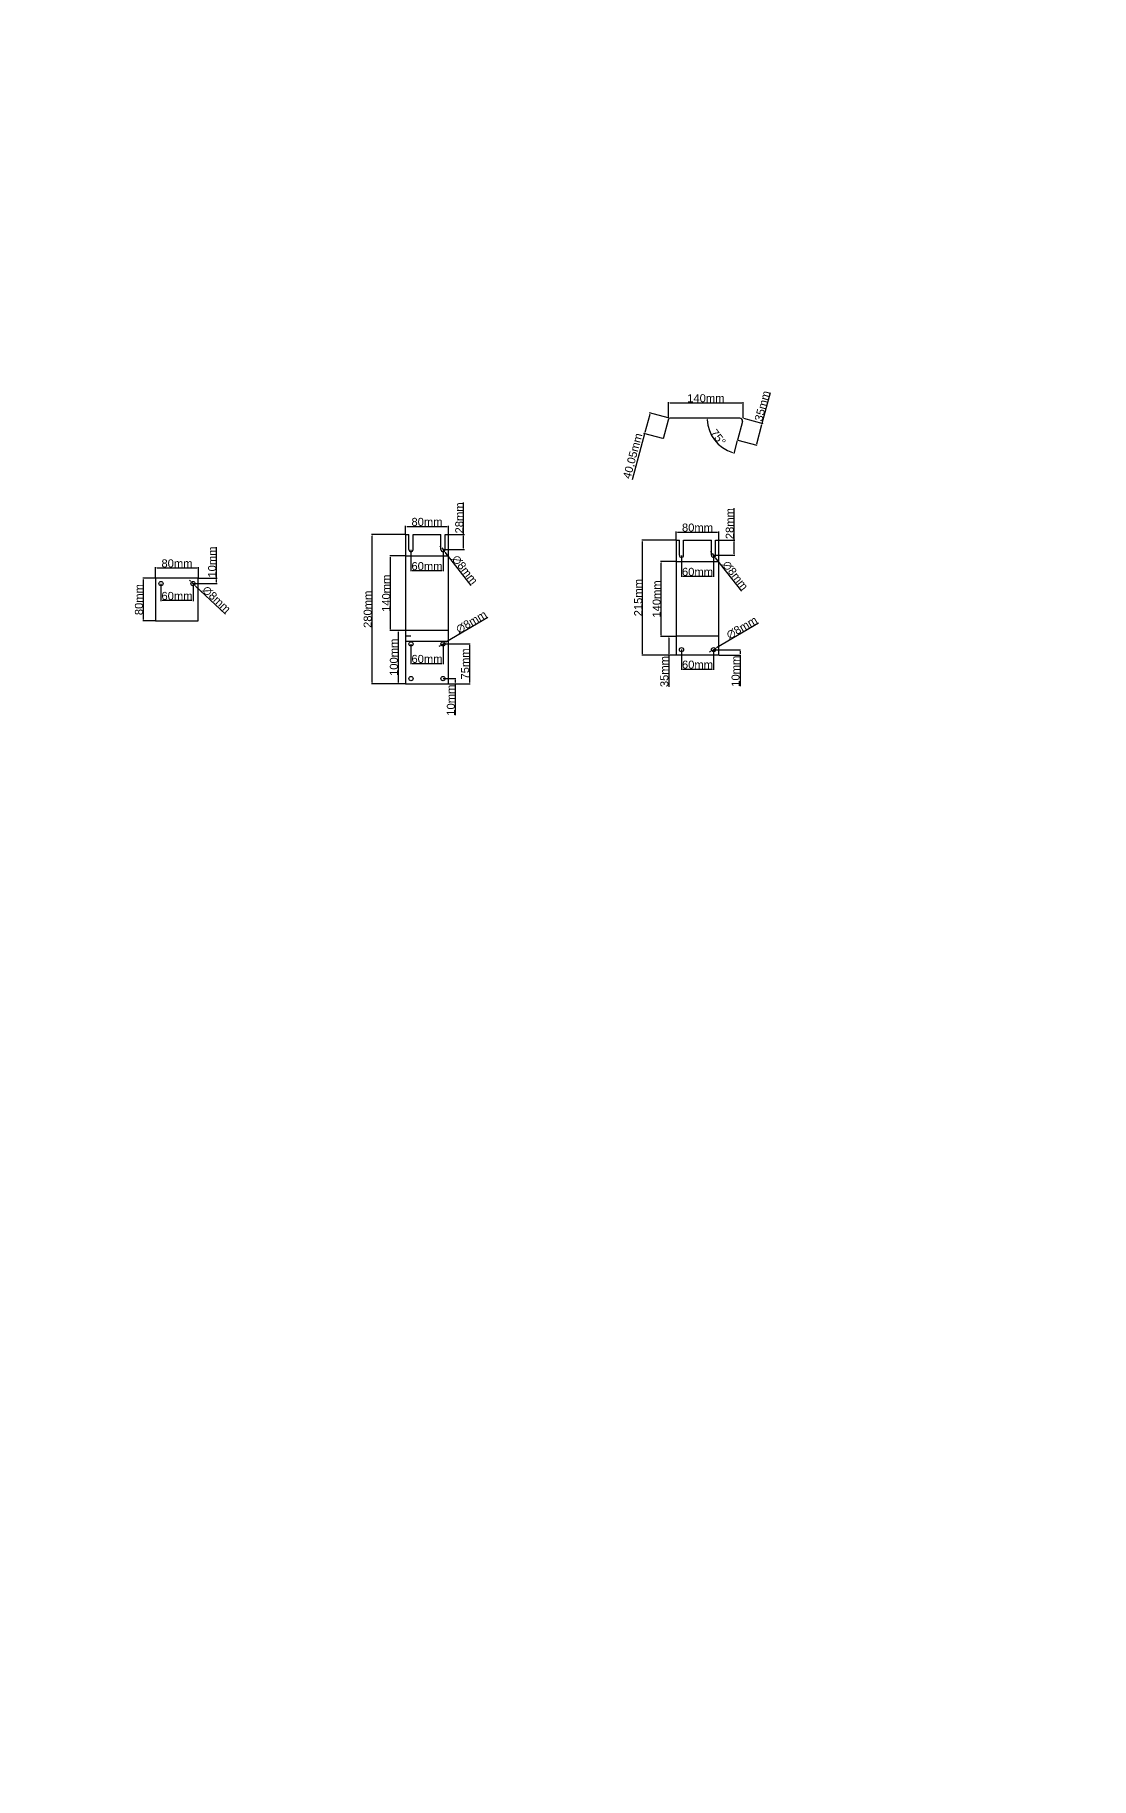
# Model space of a CAD drawing. Header units: centimetres. Extents: x -10816 to 16897, y 31630 to 109107.
# Drawn here: x 7434 to 9413, y 54760 to 58028 of the extents above; entities that cross this region are included whole.
import ezdxf

# ---------------------------------------------------------------- set-up
doc = ezdxf.new("R2010")
doc.units = ezdxf.units.CM
doc.header["$LTSCALE"] = 0.5
doc.styles.get("Standard").update_dxf_attribs({"font": 'arial.ttf'})
doc.dimstyles.new('ISO-25', dxfattribs={"dimtxt": 15, "dimasz": 2.5, "dimexe": 1.25, "dimexo": 0.625, "dimtad": 1, "dimtxsty": 'Standard', "dimcen": 2.5, "dimclrd": 1, "dimclre": 1, "dimadec": 0, "dimazin": 0, "dimtfac": 1, "dimtmove": 0, "dimatfit": 3, "dimfxl": 1, "dimarcsym": 0})

# ---------------------------------------------------------------- blocks, each defined once
blk = doc.blocks.new('*D206')
at = {"color": 1, "lineweight": -2, "transparency": 16777216}
for p, q in [((8621.5, 57310.1), (8621.5, 57339.5)), ((8624, 57338.3), (8759, 57338.3)), ((8761.5, 57310.1), (8761.5, 57339.5))]:
    blk.add_line(p, q, dxfattribs=at)
at = {"color": 1, "transparency": 16777216}
for points in [[(8624, 57338.7), (8624, 57337.9), (8621.5, 57338.3)], [(8759, 57338.7), (8759, 57337.9), (8761.5, 57338.3)]]:
    blk.add_solid(points, dxfattribs=at)
at = {"layer": 'Defpoints', "color": 0, "transparency": 16777216}
for p in [(8761.5, 57338.3), (8621.5, 57309.5), (8761.5, 57309.5)]:
    blk.add_point(p, dxfattribs=at)
at = {"color": 0, "transparency": 16777216, "insert": (8691.5, 57346.6), "char_height": 15, "attachment_point": 5}
blk.add_mtext('140mm', dxfattribs=at)
blk = doc.blocks.new('*D207')
at = {"color": 1, "lineweight": -2, "transparency": 16777216}
for p, q in [((8797.1, 57300), (8812.6, 57357.7)), ((8762.1, 57309.3), (8798.3, 57299.6)), ((8786.7, 57261.2), (8796.5, 57297.6)), ((8751.1, 57268.1), (8787.3, 57258.4))]:
    blk.add_line(p, q, dxfattribs=at)
at = {"color": 1, "transparency": 16777216}
for points in [[(8796.1, 57297.7), (8796.9, 57297.4), (8797.1, 57300)], [(8786.3, 57261.3), (8787.1, 57261.1), (8786.1, 57258.7)]]:
    blk.add_solid(points, dxfattribs=at)
at = {"layer": 'Defpoints', "color": 0, "transparency": 16777216}
for p in [(8761.5, 57309.5), (8797.1, 57300), (8750.5, 57268.3)]:
    blk.add_point(p, dxfattribs=at)
at = {"color": 0, "transparency": 16777216, "insert": (8797.2, 57332.2), "char_height": 15, "attachment_point": 5, "rotation": 75}
blk.add_mtext('35mm', dxfattribs=at)
blk = doc.blocks.new('*D208')
at = {"color": 1, "lineweight": -2, "transparency": 16777216}
for p, q in [((8586.4, 57316.4), (8577.3, 57282.5)), ((8620.9, 57309.7), (8585.9, 57319.1)), ((8576.7, 57280.1), (8553.5, 57193.7)), ((8610.6, 57271), (8575.5, 57280.4))]:
    blk.add_line(p, q, dxfattribs=at)
at = {"color": 1, "transparency": 16777216}
for points in [[(8586, 57316.5), (8586.8, 57316.3), (8587.1, 57318.8)], [(8576.9, 57282.6), (8577.7, 57282.4), (8576.7, 57280.1)]]:
    blk.add_solid(points, dxfattribs=at)
at = {"layer": 'Defpoints', "color": 0, "transparency": 16777216}
for p in [(8621.5, 57309.6), (8576.7, 57280.1), (8611.2, 57270.9)]:
    blk.add_point(p, dxfattribs=at)
at = {"color": 0, "transparency": 16777216, "insert": (8555.5, 57238.2), "char_height": 15, "attachment_point": 5, "rotation": 75}
blk.add_mtext('40,05mm', dxfattribs=at)
blk = doc.blocks.new('*D209')
at = {"color": 1, "lineweight": -2, "transparency": 16777216}
blk.add_line((8750.3, 57267.7), (8743.7, 57243.1), dxfattribs=at)
blk.add_arc((8761.5, 57309.5), 67.5, 182.123, 252.877, dxfattribs=at)
at = {"color": 1, "transparency": 16777216}
for points in [[(8693.7, 57307), (8694.5, 57307), (8694.1, 57309.5)], [(8741.8, 57245.4), (8741.5, 57244.6), (8744.1, 57244.3)]]:
    blk.add_solid(points, dxfattribs=at)
at = {"layer": 'Defpoints', "color": 0, "transparency": 16777216}
for p in [(8625.4, 57309.5), (8755, 57309.5), (8759.8, 57303.2), (8700.4, 57281), (8750.5, 57268.3)]:
    blk.add_point(p, dxfattribs=at)
at = {"color": 0, "transparency": 16777216, "insert": (8714.5, 57273.5), "char_height": 15, "attachment_point": 5, "rotation": 307.5}
blk.add_mtext('75°', dxfattribs=at)
blk = doc.blocks.new('*D210')
at = {"color": 1, "lineweight": -2, "transparency": 16777216}
for p, q in [((8635.2, 57080.3), (8571.7, 57080.3)), ((8573, 56867.8), (8573, 57077.8)), ((8635.2, 56865.3), (8571.7, 56865.3))]:
    blk.add_line(p, q, dxfattribs=at)
at = {"color": 1, "transparency": 16777216}
for points in [[(8572.6, 57077.8), (8573.4, 57077.8), (8573, 57080.3)], [(8572.6, 56867.8), (8573.4, 56867.8), (8573, 56865.3)]]:
    blk.add_solid(points, dxfattribs=at)
at = {"layer": 'Defpoints', "color": 0, "transparency": 16777216}
for p in [(8573, 57080.3), (8635.8, 57080.3), (8635.8, 56865.3)]:
    blk.add_point(p, dxfattribs=at)
at = {"color": 0, "transparency": 16777216, "insert": (8564.7, 56972.8), "char_height": 15, "attachment_point": 5, "rotation": 90}
blk.add_mtext('215mm', dxfattribs=at)
blk = doc.blocks.new('*D211')
at = {"color": 1, "lineweight": -2, "transparency": 16777216}
for p, q in [((8635.8, 57081), (8635.8, 57097)), ((8638.3, 57095.8), (8713.3, 57095.8)), ((8715.8, 57081), (8715.8, 57097))]:
    blk.add_line(p, q, dxfattribs=at)
at = {"color": 1, "transparency": 16777216}
for points in [[(8638.3, 57096.2), (8638.3, 57095.4), (8635.8, 57095.8)], [(8713.3, 57096.2), (8713.3, 57095.4), (8715.8, 57095.8)]]:
    blk.add_solid(points, dxfattribs=at)
at = {"layer": 'Defpoints', "color": 0, "transparency": 16777216}
for p in [(8635.8, 57080.3), (8715.8, 57095.8), (8715.8, 57080.3)]:
    blk.add_point(p, dxfattribs=at)
at = {"color": 0, "transparency": 16777216, "insert": (8675.8, 57104.1), "char_height": 15, "attachment_point": 5}
blk.add_mtext('80mm', dxfattribs=at)
blk = doc.blocks.new('*D212')
at = {"color": 1, "lineweight": -2, "transparency": 16777216}
for p, q in [((8645.8, 57051.7), (8645.8, 57011.7)), ((8705.8, 57051.7), (8705.8, 57011.7)), ((8648.3, 57012.9), (8703.3, 57012.9))]:
    blk.add_line(p, q, dxfattribs=at)
at = {"color": 1, "transparency": 16777216}
for points in [[(8648.3, 57013.4), (8648.3, 57012.5), (8645.8, 57012.9)], [(8703.3, 57013.4), (8703.3, 57012.5), (8705.8, 57012.9)]]:
    blk.add_solid(points, dxfattribs=at)
at = {"layer": 'Defpoints', "color": 0, "transparency": 16777216}
for p in [(8645.8, 57052.3), (8705.8, 57052.3), (8705.8, 57012.9)]:
    blk.add_point(p, dxfattribs=at)
at = {"color": 0, "transparency": 16777216, "insert": (8675.8, 57021.2), "char_height": 15, "attachment_point": 5}
blk.add_mtext('60mm', dxfattribs=at)
blk = doc.blocks.new('*D213')
at = {"color": 1, "lineweight": -2, "transparency": 16777216}
for p, q in [((8744.6, 57080.3), (8744.6, 57140.3)), ((8716.5, 57080.3), (8745.8, 57080.3)), ((8744.6, 57054.8), (8744.6, 57077.8)), ((8706.5, 57052.3), (8745.8, 57052.3))]:
    blk.add_line(p, q, dxfattribs=at)
at = {"color": 1, "transparency": 16777216}
for points in [[(8744.1, 57077.8), (8745, 57077.8), (8744.6, 57080.3)], [(8744.1, 57054.8), (8745, 57054.8), (8744.6, 57052.3)]]:
    blk.add_solid(points, dxfattribs=at)
at = {"layer": 'Defpoints', "color": 0, "transparency": 16777216}
for p in [(8715.8, 57080.3), (8744.6, 57080.3), (8705.8, 57052.3)]:
    blk.add_point(p, dxfattribs=at)
at = {"color": 0, "transparency": 16777216, "insert": (8736.3, 57111.6), "char_height": 15, "attachment_point": 5, "rotation": 90}
blk.add_mtext('28mm', dxfattribs=at)
blk = doc.blocks.new('*D214')
at = {"color": 1, "lineweight": -2, "transparency": 16777216}
for p, q in [((8701.8, 57057.5), (8700.3, 57059.4)), ((8703.4, 57055.5), (8708.3, 57049.2)), ((8758.8, 56984.7), (8709.8, 57047.2))]:
    blk.add_line(p, q, dxfattribs=at)
at = {"color": 1, "transparency": 16777216}
for points in [[(8702.2, 57057.7), (8701.5, 57057.2), (8703.4, 57055.5)], [(8710.2, 57047.5), (8709.5, 57047), (8708.3, 57049.2)]]:
    blk.add_solid(points, dxfattribs=at)
at = {"layer": 'Defpoints', "color": 0, "transparency": 16777216}
for p in [(8703.4, 57055.5), (8708.3, 57049.2)]:
    blk.add_point(p, dxfattribs=at)
at = {"color": 0, "transparency": 16777216, "insert": (8746.6, 57014.4), "char_height": 15, "attachment_point": 5, "rotation": 308.0693}
blk.add_mtext('∅8mm', dxfattribs=at)
blk = doc.blocks.new('*D215')
at = {"color": 1, "lineweight": -2, "transparency": 16777216}
for p, q in [((8635.2, 56900.3), (8620.8, 56900.3)), ((8622, 56897.8), (8622, 56867.8)), ((8635.2, 56865.3), (8620.8, 56865.3)), ((8622, 56865.3), (8622, 56805.6))]:
    blk.add_line(p, q, dxfattribs=at)
at = {"color": 1, "transparency": 16777216}
for points in [[(8621.6, 56897.8), (8622.5, 56897.8), (8622, 56900.3)], [(8621.6, 56867.8), (8622.5, 56867.8), (8622, 56865.3)]]:
    blk.add_solid(points, dxfattribs=at)
at = {"layer": 'Defpoints', "color": 0, "transparency": 16777216}
for p in [(8635.8, 56900.3), (8622, 56865.3), (8635.8, 56865.3)]:
    blk.add_point(p, dxfattribs=at)
at = {"color": 0, "transparency": 16777216, "insert": (8613.7, 56834.2), "char_height": 15, "attachment_point": 5, "rotation": 90}
blk.add_mtext('35mm', dxfattribs=at)
blk = doc.blocks.new('*D216')
at = {"color": 1, "lineweight": -2, "transparency": 16777216}
for p, q in [((8635.2, 57040.3), (8606.4, 57040.3)), ((8607.6, 56902.8), (8607.6, 57037.8)), ((8635.2, 56900.3), (8606.4, 56900.3))]:
    blk.add_line(p, q, dxfattribs=at)
at = {"color": 1, "transparency": 16777216}
for points in [[(8607.2, 57037.8), (8608, 57037.8), (8607.6, 57040.3)], [(8607.2, 56902.8), (8608, 56902.8), (8607.6, 56900.3)]]:
    blk.add_solid(points, dxfattribs=at)
at = {"layer": 'Defpoints', "color": 0, "transparency": 16777216}
for p in [(8607.6, 57040.3), (8635.8, 57040.3), (8635.8, 56900.3)]:
    blk.add_point(p, dxfattribs=at)
at = {"color": 0, "transparency": 16777216, "insert": (8599.3, 56970.3), "char_height": 15, "attachment_point": 5, "rotation": 90}
blk.add_mtext('140mm', dxfattribs=at)
blk = doc.blocks.new('*D217')
at = {"color": 1, "lineweight": -2, "transparency": 16777216}
for p, q in [((8706.5, 56875.3), (8756.7, 56875.3)), ((8755.5, 56872.8), (8755.5, 56867.8)), ((8716.5, 56865.3), (8756.7, 56865.3)), ((8755.5, 56865.3), (8755.5, 56807))]:
    blk.add_line(p, q, dxfattribs=at)
at = {"color": 1, "transparency": 16777216}
for points in [[(8755.1, 56872.8), (8755.9, 56872.8), (8755.5, 56875.3)], [(8755.1, 56867.8), (8755.9, 56867.8), (8755.5, 56865.3)]]:
    blk.add_solid(points, dxfattribs=at)
at = {"layer": 'Defpoints', "color": 0, "transparency": 16777216}
for p in [(8705.8, 56875.3), (8715.8, 56865.3), (8755.5, 56865.3)]:
    blk.add_point(p, dxfattribs=at)
at = {"color": 0, "transparency": 16777216, "insert": (8747.2, 56834.9), "char_height": 15, "attachment_point": 5, "rotation": 90}
blk.add_mtext('10mm', dxfattribs=at)
blk = doc.blocks.new('*D218')
at = {"color": 1, "lineweight": -2, "transparency": 16777216}
for p, q in [((8645.8, 56874.7), (8645.8, 56837.7)), ((8705.8, 56874.7), (8705.8, 56837.7)), ((8648.3, 56838.9), (8703.3, 56838.9))]:
    blk.add_line(p, q, dxfattribs=at)
at = {"color": 1, "transparency": 16777216}
for points in [[(8648.3, 56839.3), (8648.3, 56838.5), (8645.8, 56838.9)], [(8703.3, 56839.3), (8703.3, 56838.5), (8705.8, 56838.9)]]:
    blk.add_solid(points, dxfattribs=at)
at = {"layer": 'Defpoints', "color": 0, "transparency": 16777216}
for p in [(8645.8, 56875.3), (8705.8, 56875.3), (8705.8, 56838.9)]:
    blk.add_point(p, dxfattribs=at)
at = {"color": 0, "transparency": 16777216, "insert": (8675.8, 56847.2), "char_height": 15, "attachment_point": 5}
blk.add_mtext('60mm', dxfattribs=at)
blk = doc.blocks.new('*D219')
at = {"color": 1, "lineweight": -2, "transparency": 16777216}
for p, q in [((8790.1, 56924.8), (8711.4, 56878.6)), ((8700.2, 56872.1), (8698.1, 56870.8)), ((8702.4, 56873.3), (8709.3, 56877.4))]:
    blk.add_line(p, q, dxfattribs=at)
at = {"color": 1, "transparency": 16777216}
for points in [[(8700, 56872.4), (8700.4, 56871.7), (8702.4, 56873.3)], [(8711.2, 56879), (8711.7, 56878.3), (8709.3, 56877.4)]]:
    blk.add_solid(points, dxfattribs=at)
at = {"layer": 'Defpoints', "color": 0, "transparency": 16777216}
for p in [(8702.4, 56873.3), (8709.3, 56877.4)]:
    blk.add_point(p, dxfattribs=at)
at = {"color": 0, "transparency": 16777216, "insert": (8759, 56916.6), "char_height": 15, "attachment_point": 5, "rotation": 30.3792}
blk.add_mtext('∅8mm', dxfattribs=at)
blk = doc.blocks.new('*D220')
at = {"color": 1, "lineweight": -2, "transparency": 16777216}
for p, q in [((7659.8, 57009.1), (7636.1, 57009.1)), ((7637.4, 56931.6), (7637.4, 57006.6)), ((7659.8, 56929.1), (7636.1, 56929.1))]:
    blk.add_line(p, q, dxfattribs=at)
at = {"color": 1, "transparency": 16777216}
for points in [[(7637, 57006.6), (7637.8, 57006.6), (7637.4, 57009.1)], [(7637, 56931.6), (7637.8, 56931.6), (7637.4, 56929.1)]]:
    blk.add_solid(points, dxfattribs=at)
at = {"layer": 'Defpoints', "color": 0, "transparency": 16777216}
for p in [(7637.4, 57009.1), (7660.4, 57009.1), (7660.4, 56929.1)]:
    blk.add_point(p, dxfattribs=at)
at = {"color": 0, "transparency": 16777216, "insert": (7629.1, 56969.1), "char_height": 15, "attachment_point": 5, "rotation": 90}
blk.add_mtext('80mm', dxfattribs=at)
blk = doc.blocks.new('*D221')
at = {"color": 1, "lineweight": -2, "transparency": 16777216}
for p, q in [((7660.4, 57009.7), (7660.4, 57030)), ((7662.9, 57028.7), (7737.9, 57028.7)), ((7740.4, 57009.7), (7740.4, 57030))]:
    blk.add_line(p, q, dxfattribs=at)
at = {"color": 1, "transparency": 16777216}
for points in [[(7662.9, 57029.1), (7662.9, 57028.3), (7660.4, 57028.7)], [(7737.9, 57029.1), (7737.9, 57028.3), (7740.4, 57028.7)]]:
    blk.add_solid(points, dxfattribs=at)
at = {"layer": 'Defpoints', "color": 0, "transparency": 16777216}
for p in [(7660.4, 57009.1), (7740.4, 57028.7), (7740.4, 57009.1)]:
    blk.add_point(p, dxfattribs=at)
at = {"color": 0, "transparency": 16777216, "insert": (7700.4, 57037), "char_height": 15, "attachment_point": 5}
blk.add_mtext('80mm', dxfattribs=at)
blk = doc.blocks.new('*D222')
at = {"color": 1, "lineweight": -2, "transparency": 16777216}
for p, q in [((7670.4, 56998.5), (7670.4, 56966.5)), ((7672.9, 56967.8), (7727.9, 56967.8)), ((7730.4, 56998.5), (7730.4, 56966.5))]:
    blk.add_line(p, q, dxfattribs=at)
at = {"color": 1, "transparency": 16777216}
for points in [[(7672.9, 56968.2), (7672.9, 56967.3), (7670.4, 56967.8)], [(7727.9, 56968.2), (7727.9, 56967.3), (7730.4, 56967.8)]]:
    blk.add_solid(points, dxfattribs=at)
at = {"layer": 'Defpoints', "color": 0, "transparency": 16777216}
for p in [(7670.4, 56999.1), (7730.4, 56999.1), (7730.4, 56967.8)]:
    blk.add_point(p, dxfattribs=at)
at = {"color": 0, "transparency": 16777216, "insert": (7700.4, 56976), "char_height": 15, "attachment_point": 5}
blk.add_mtext('60mm', dxfattribs=at)
blk = doc.blocks.new('*D223')
at = {"color": 1, "lineweight": -2, "transparency": 16777216}
for p, q in [((7774.6, 57009.1), (7774.6, 57067.4)), ((7741, 57009.1), (7775.8, 57009.1)), ((7774.6, 57001.6), (7774.6, 57006.6)), ((7731, 56999.1), (7775.8, 56999.1))]:
    blk.add_line(p, q, dxfattribs=at)
at = {"color": 1, "transparency": 16777216}
for points in [[(7774.1, 57006.6), (7775, 57006.6), (7774.6, 57009.1)], [(7774.1, 57001.6), (7775, 57001.6), (7774.6, 56999.1)]]:
    blk.add_solid(points, dxfattribs=at)
at = {"layer": 'Defpoints', "color": 0, "transparency": 16777216}
for p in [(7740.4, 57009.1), (7774.6, 57009.1), (7730.4, 56999.1)]:
    blk.add_point(p, dxfattribs=at)
at = {"color": 0, "transparency": 16777216, "insert": (7766.3, 57039.5), "char_height": 15, "attachment_point": 5, "rotation": 90}
blk.add_mtext('10mm', dxfattribs=at)
blk = doc.blocks.new('*D224')
at = {"color": 1, "lineweight": -2, "transparency": 16777216}
for p, q in [((7725.6, 57003.6), (7723.8, 57005.3)), ((7727.5, 57001.8), (7733.3, 56996.4)), ((7791, 56942), (7735.1, 56994.6))]:
    blk.add_line(p, q, dxfattribs=at)
at = {"color": 1, "transparency": 16777216}
for points in [[(7725.9, 57003.9), (7725.4, 57003.3), (7727.5, 57001.8)], [(7735.4, 56995), (7734.8, 56994.3), (7733.3, 56996.4)]]:
    blk.add_solid(points, dxfattribs=at)
at = {"layer": 'Defpoints', "color": 0, "transparency": 16777216}
for p in [(7727.5, 57001.8), (7733.3, 56996.4)]:
    blk.add_point(p, dxfattribs=at)
at = {"color": 0, "transparency": 16777216, "insert": (7774.4, 56969.5), "char_height": 15, "attachment_point": 5, "rotation": 316.6964}
blk.add_mtext('∅8mm', dxfattribs=at)
blk = doc.blocks.new('*D374')
at = {"color": 1, "lineweight": -2, "transparency": 16777216}
for p, q in [((8128.3, 57091), (8064.8, 57091)), ((8066.1, 56813.5), (8066.1, 57088.5)), ((8128.3, 56811), (8064.8, 56811))]:
    blk.add_line(p, q, dxfattribs=at)
at = {"color": 1, "transparency": 16777216}
for points in [[(8065.6, 57088.5), (8066.5, 57088.5), (8066.1, 57091)], [(8065.6, 56813.5), (8066.5, 56813.5), (8066.1, 56811)]]:
    blk.add_solid(points, dxfattribs=at)
at = {"layer": 'Defpoints', "color": 0, "transparency": 16777216}
for p in [(8066.1, 57091), (8128.9, 57091), (8128.9, 56811)]:
    blk.add_point(p, dxfattribs=at)
at = {"color": 0, "transparency": 16777216, "insert": (8057.8, 56951), "char_height": 15, "attachment_point": 5, "rotation": 90}
blk.add_mtext('280mm', dxfattribs=at)
blk = doc.blocks.new('*D375')
at = {"color": 1, "lineweight": -2, "transparency": 16777216}
for p, q in [((8128.9, 57091.7), (8128.9, 57107.7)), ((8131.4, 57106.5), (8206.4, 57106.5)), ((8208.9, 57091.7), (8208.9, 57107.7))]:
    blk.add_line(p, q, dxfattribs=at)
at = {"color": 1, "transparency": 16777216}
for points in [[(8131.4, 57106.9), (8131.4, 57106.1), (8128.9, 57106.5)], [(8206.4, 57106.9), (8206.4, 57106.1), (8208.9, 57106.5)]]:
    blk.add_solid(points, dxfattribs=at)
at = {"layer": 'Defpoints', "color": 0, "transparency": 16777216}
for p in [(8208.9, 57106.5), (8128.9, 57091), (8208.9, 57091)]:
    blk.add_point(p, dxfattribs=at)
at = {"color": 0, "transparency": 16777216, "insert": (8168.9, 57114.8), "char_height": 15, "attachment_point": 5}
blk.add_mtext('80mm', dxfattribs=at)
blk = doc.blocks.new('*D376')
at = {"color": 1, "lineweight": -2, "transparency": 16777216}
for p, q in [((8138.9, 57062.4), (8138.9, 57022.4)), ((8198.9, 57062.4), (8198.9, 57022.4)), ((8141.4, 57023.6), (8196.4, 57023.6))]:
    blk.add_line(p, q, dxfattribs=at)
at = {"color": 1, "transparency": 16777216}
for points in [[(8141.4, 57024.1), (8141.4, 57023.2), (8138.9, 57023.6)], [(8196.4, 57024.1), (8196.4, 57023.2), (8198.9, 57023.6)]]:
    blk.add_solid(points, dxfattribs=at)
at = {"layer": 'Defpoints', "color": 0, "transparency": 16777216}
for p in [(8138.9, 57063), (8198.9, 57063), (8198.9, 57023.6)]:
    blk.add_point(p, dxfattribs=at)
at = {"color": 0, "transparency": 16777216, "insert": (8168.9, 57031.9), "char_height": 15, "attachment_point": 5}
blk.add_mtext('60mm', dxfattribs=at)
blk = doc.blocks.new('*D377')
at = {"color": 1, "lineweight": -2, "transparency": 16777216}
for p, q in [((8237.6, 57091), (8237.6, 57151)), ((8209.5, 57091), (8238.9, 57091)), ((8237.6, 57065.5), (8237.6, 57088.5)), ((8199.5, 57063), (8238.9, 57063))]:
    blk.add_line(p, q, dxfattribs=at)
at = {"color": 1, "transparency": 16777216}
for points in [[(8237.2, 57088.5), (8238.1, 57088.5), (8237.6, 57091)], [(8237.2, 57065.5), (8238.1, 57065.5), (8237.6, 57063)]]:
    blk.add_solid(points, dxfattribs=at)
at = {"layer": 'Defpoints', "color": 0, "transparency": 16777216}
for p in [(8208.9, 57091), (8237.6, 57091), (8198.9, 57063)]:
    blk.add_point(p, dxfattribs=at)
at = {"color": 0, "transparency": 16777216, "insert": (8229.4, 57122.3), "char_height": 15, "attachment_point": 5, "rotation": 90}
blk.add_mtext('28mm', dxfattribs=at)
blk = doc.blocks.new('*D378')
at = {"color": 1, "lineweight": -2, "transparency": 16777216}
for p, q in [((8194.9, 57068.2), (8193.4, 57070.1)), ((8196.4, 57066.2), (8201.4, 57059.9)), ((8251.9, 56995.4), (8202.9, 57057.9))]:
    blk.add_line(p, q, dxfattribs=at)
at = {"color": 1, "transparency": 16777216}
for points in [[(8195.2, 57068.4), (8194.6, 57067.9), (8196.4, 57066.2)], [(8203.3, 57058.2), (8202.6, 57057.7), (8201.4, 57059.9)]]:
    blk.add_solid(points, dxfattribs=at)
at = {"layer": 'Defpoints', "color": 0, "transparency": 16777216}
for p in [(8196.4, 57066.2), (8201.4, 57059.9)]:
    blk.add_point(p, dxfattribs=at)
at = {"color": 0, "transparency": 16777216, "insert": (8239.7, 57025.1), "char_height": 15, "attachment_point": 5, "rotation": 308.0693}
blk.add_mtext('∅8mm', dxfattribs=at)
blk = doc.blocks.new('*D379')
at = {"color": 1, "lineweight": -2, "transparency": 16777216}
for p, q in [((8128.3, 56911), (8113.9, 56911)), ((8115.1, 56908.5), (8115.1, 56813.5)), ((8128.3, 56811), (8113.9, 56811))]:
    blk.add_line(p, q, dxfattribs=at)
at = {"color": 1, "transparency": 16777216}
for points in [[(8114.7, 56908.5), (8115.5, 56908.5), (8115.1, 56911)], [(8114.7, 56813.5), (8115.5, 56813.5), (8115.1, 56811)]]:
    blk.add_solid(points, dxfattribs=at)
at = {"layer": 'Defpoints', "color": 0, "transparency": 16777216}
for p in [(8128.9, 56911), (8115.1, 56811), (8128.9, 56811)]:
    blk.add_point(p, dxfattribs=at)
at = {"color": 0, "transparency": 16777216, "insert": (8106.8, 56861), "char_height": 15, "attachment_point": 5, "rotation": 90}
blk.add_mtext('100mm', dxfattribs=at)
blk = doc.blocks.new('*D380')
at = {"color": 1, "lineweight": -2, "transparency": 16777216}
for p, q in [((8128.3, 57051), (8099.4, 57051)), ((8100.7, 56913.5), (8100.7, 57048.5)), ((8128.3, 56911), (8099.4, 56911))]:
    blk.add_line(p, q, dxfattribs=at)
at = {"color": 1, "transparency": 16777216}
for points in [[(8100.3, 57048.5), (8101.1, 57048.5), (8100.7, 57051)], [(8100.3, 56913.5), (8101.1, 56913.5), (8100.7, 56911)]]:
    blk.add_solid(points, dxfattribs=at)
at = {"layer": 'Defpoints', "color": 0, "transparency": 16777216}
for p in [(8100.7, 57051), (8128.9, 57051), (8128.9, 56911)]:
    blk.add_point(p, dxfattribs=at)
at = {"color": 0, "transparency": 16777216, "insert": (8092.4, 56981), "char_height": 15, "attachment_point": 5, "rotation": 90}
blk.add_mtext('140mm', dxfattribs=at)
blk = doc.blocks.new('*D381')
at = {"color": 1, "lineweight": -2, "transparency": 16777216}
for p, q in [((8199.5, 56886), (8249.8, 56886)), ((8248.6, 56883.5), (8248.6, 56813.5)), ((8209.5, 56811), (8249.8, 56811))]:
    blk.add_line(p, q, dxfattribs=at)
at = {"color": 1, "transparency": 16777216}
for points in [[(8248.1, 56883.5), (8249, 56883.5), (8248.6, 56886)], [(8248.1, 56813.5), (8249, 56813.5), (8248.6, 56811)]]:
    blk.add_solid(points, dxfattribs=at)
at = {"layer": 'Defpoints', "color": 0, "transparency": 16777216}
for p in [(8198.9, 56886), (8208.9, 56811), (8248.6, 56811)]:
    blk.add_point(p, dxfattribs=at)
at = {"color": 0, "transparency": 16777216, "insert": (8240.3, 56848.5), "char_height": 15, "attachment_point": 5, "rotation": 90}
blk.add_mtext('75mm', dxfattribs=at)
blk = doc.blocks.new('*D382')
at = {"color": 1, "lineweight": -2, "transparency": 16777216}
for p, q in [((8138.9, 56885.4), (8138.9, 56848.4)), ((8198.9, 56885.4), (8198.9, 56848.4)), ((8141.4, 56849.6), (8196.4, 56849.6))]:
    blk.add_line(p, q, dxfattribs=at)
at = {"color": 1, "transparency": 16777216}
for points in [[(8141.4, 56850), (8141.4, 56849.2), (8138.9, 56849.6)], [(8196.4, 56850), (8196.4, 56849.2), (8198.9, 56849.6)]]:
    blk.add_solid(points, dxfattribs=at)
at = {"layer": 'Defpoints', "color": 0, "transparency": 16777216}
for p in [(8138.9, 56886), (8198.9, 56886), (8198.9, 56849.6)]:
    blk.add_point(p, dxfattribs=at)
at = {"color": 0, "transparency": 16777216, "insert": (8168.9, 56857.9), "char_height": 15, "attachment_point": 5}
blk.add_mtext('60mm', dxfattribs=at)
blk = doc.blocks.new('*D383')
at = {"color": 1, "lineweight": -2, "transparency": 16777216}
for p, q in [((8283.2, 56935.5), (8204.5, 56889.3)), ((8193.3, 56882.8), (8191.2, 56881.5)), ((8195.5, 56884), (8202.4, 56888.1))]:
    blk.add_line(p, q, dxfattribs=at)
at = {"color": 1, "transparency": 16777216}
for points in [[(8193.1, 56883.1), (8193.5, 56882.4), (8195.5, 56884)], [(8204.3, 56889.7), (8204.7, 56889), (8202.4, 56888.1)]]:
    blk.add_solid(points, dxfattribs=at)
at = {"layer": 'Defpoints', "color": 0, "transparency": 16777216}
for p in [(8195.5, 56884), (8202.4, 56888.1)]:
    blk.add_point(p, dxfattribs=at)
at = {"color": 0, "transparency": 16777216, "insert": (8252.1, 56927.3), "char_height": 15, "attachment_point": 5, "rotation": 30.3792}
blk.add_mtext('∅8mm', dxfattribs=at)
blk = doc.blocks.new('*D384')
at = {"color": 1, "lineweight": -2, "transparency": 16777216}
for p, q in [((8199.5, 56821), (8223.2, 56821)), ((8209.5, 56811), (8223.2, 56811)), ((8221.9, 56818.5), (8221.9, 56813.5)), ((8221.9, 56811), (8221.9, 56752.7))]:
    blk.add_line(p, q, dxfattribs=at)
at = {"color": 1, "transparency": 16777216}
for points in [[(8221.5, 56818.5), (8222.3, 56818.5), (8221.9, 56821)], [(8221.5, 56813.5), (8222.3, 56813.5), (8221.9, 56811)]]:
    blk.add_solid(points, dxfattribs=at)
at = {"layer": 'Defpoints', "color": 0, "transparency": 16777216}
for p in [(8198.9, 56821), (8208.9, 56811), (8221.9, 56811)]:
    blk.add_point(p, dxfattribs=at)
at = {"color": 0, "transparency": 16777216, "insert": (8213.6, 56780.6), "char_height": 15, "attachment_point": 5, "rotation": 90}
blk.add_mtext('10mm', dxfattribs=at)
blk = doc.blocks.new('*D423')
at = {"color": 1, "lineweight": -2, "transparency": 16777216}
for p, q in [((576.8, 61225.5), (574.3, 61225.5)), ((579.3, 61218.5), (579.3, 61226.8)), ((579.3, 61225.5), (584, 61225.5)), ((584, 61218.5), (584, 61226.8)), ((586.5, 61225.5), (664.4, 61225.5)), ((16014, 54809.9), (16164.7, 54960.6)), ((16184.8, 54944.1), (16165.6, 54963.3)), ((16030.5, 54789.8), (16011.3, 54809))]:
    blk.add_line(p, q, dxfattribs=at)
at = {"color": 1, "transparency": 16777216}
for points in [[(576.8, 61225.9), (576.8, 61225.1), (579.3, 61225.5)], [(586.5, 61225.9), (586.5, 61225.1), (584, 61225.5)], [(16164.4, 54960.9), (16165, 54960.4), (16166.5, 54962.4)], [(16013.7, 54810.2), (16014.3, 54809.6), (16012.2, 54808.1)]]:
    blk.add_solid(points, dxfattribs=at)
at = {"layer": 'Defpoints', "color": 0, "transparency": 16777216}
for p in [(579.3, 61217.9), (584, 61225.5), (584, 61217.9), (16166.5, 54962.4), (16185.2, 54943.7), (16030.9, 54789.4)]:
    blk.add_point(p, dxfattribs=at)
at = {"color": 0, "transparency": 16777216, "insert": (626.7, 61235.2), "char_height": 15, "attachment_point": 5}
blk.add_mtext('4,76mm', dxfattribs=at)
at = {"color": 0, "transparency": 16777216, "insert": (16083.5, 54891.1), "char_height": 15, "attachment_point": 5, "rotation": 45}
blk.add_mtext('250mm', dxfattribs=at)
blk = doc.blocks.new('*D426')
at = {"color": 1, "lineweight": -2, "transparency": 16777216}
for p, q in [((378.3, 61185.1), (379.5, 61187.3)), ((342, 61116.3), (374.6, 61178)), ((377.2, 61182.9), (375.7, 61180.2)), ((9186.2, 50382.9), (9186.2, 50435.5)), ((9188.7, 50434.2), (9281.7, 50434.2)), ((9284.2, 50382.9), (9284.2, 50435.5))]:
    blk.add_line(p, q, dxfattribs=at)
at = {"color": 1, "transparency": 16777216}
for points in [[(378, 61185.3), (378.7, 61184.9), (377.2, 61182.9)], [(374.2, 61178.2), (374.9, 61177.8), (375.7, 61180.2)], [(9188.7, 50434.7), (9188.7, 50433.8), (9186.2, 50434.2)], [(9281.7, 50434.7), (9281.7, 50433.8), (9284.2, 50434.2)]]:
    blk.add_solid(points, dxfattribs=at)
at = {"layer": 'Defpoints', "color": 0, "transparency": 16777216}
for p in [(375.7, 61180.2), (377.2, 61182.9), (9284.2, 50434.2), (9186.2, 50382.3), (9284.2, 50382.3)]:
    blk.add_point(p, dxfattribs=at)
at = {"color": 0, "transparency": 16777216, "insert": (348.7, 61147.8), "char_height": 15, "attachment_point": 5, "rotation": 62.1415}
blk.add_mtext('∅3mm', dxfattribs=at)
at = {"color": 0, "transparency": 16777216, "insert": (9235.2, 50442.5), "char_height": 15, "attachment_point": 5}
blk.add_mtext('98mm', dxfattribs=at)
blk = doc.blocks.new('*D427')
at = {"color": 1, "lineweight": -2, "transparency": 16777216}
for p, q in [((370.1, 61197.7), (370.1, 61251.9)), ((372.6, 61250.7), (417.1, 61250.7)), ((419.6, 61216.2), (419.6, 61251.9)), ((419.6, 61250.7), (497.4, 61250.7)), ((9188.7, 50390.9), (9188.7, 50416.1)), ((9191.2, 50414.9), (9279.2, 50414.9)), ((9281.7, 50390.9), (9281.7, 50416.1))]:
    blk.add_line(p, q, dxfattribs=at)
at = {"color": 1, "transparency": 16777216}
for points in [[(372.6, 61251.1), (372.6, 61250.3), (370.1, 61250.7)], [(417.1, 61251.1), (417.1, 61250.3), (419.6, 61250.7)], [(9191.2, 50415.3), (9191.2, 50414.5), (9188.7, 50414.9)], [(9279.2, 50415.3), (9279.2, 50414.5), (9281.7, 50414.9)]]:
    blk.add_solid(points, dxfattribs=at)
at = {"layer": 'Defpoints', "color": 0, "transparency": 16777216}
for p in [(419.6, 61250.7), (370.1, 61197.1), (419.6, 61215.6), (9281.7, 50414.9), (9188.7, 50390.3), (9281.7, 50390.3)]:
    blk.add_point(p, dxfattribs=at)
at = {"color": 0, "transparency": 16777216, "char_height": 15, "attachment_point": 5}
for s, insert in [('49,5mm', (459.8, 61260.3)), ('93mm', (9235.2, 50423.2))]:
    blk.add_mtext(s, dxfattribs=dict(at, insert=insert))
blk = doc.blocks.new('*D428')
at = {"color": 1, "lineweight": -2, "transparency": 16777216}
for p, q in [((357.6, 61197.7), (357.6, 61279.4)), ((360.1, 61278.1), (417.1, 61278.1)), ((419.6, 61216.2), (419.6, 61279.4)), ((9185.5, 50382.3), (9154.1, 50382.3)), ((9155.3, 50379.8), (9155.3, 50344.8)), ((9185.5, 50342.3), (9154.1, 50342.3)), ((9155.3, 50342.3), (9155.3, 50282))]:
    blk.add_line(p, q, dxfattribs=at)
at = {"color": 1, "transparency": 16777216}
for points in [[(360.1, 61278.6), (360.1, 61277.7), (357.6, 61278.1)], [(417.1, 61278.6), (417.1, 61277.7), (419.6, 61278.1)], [(9154.9, 50379.8), (9155.8, 50379.8), (9155.3, 50382.3)], [(9154.9, 50344.8), (9155.8, 50344.8), (9155.3, 50342.3)]]:
    blk.add_solid(points, dxfattribs=at)
at = {"layer": 'Defpoints', "color": 0, "transparency": 16777216}
for p in [(419.6, 61278.1), (357.6, 61197.1), (419.6, 61215.6), (9186.2, 50382.3), (9155.3, 50342.3), (9186.2, 50342.3)]:
    blk.add_point(p, dxfattribs=at)
at = {"color": 0, "transparency": 16777216, "insert": (388.6, 61286.4), "char_height": 15, "attachment_point": 5}
blk.add_mtext('62mm', dxfattribs=at)
at = {"color": 0, "transparency": 16777216, "insert": (9147.1, 50310.9), "char_height": 15, "attachment_point": 5, "rotation": 90}
blk.add_mtext('40mm', dxfattribs=at)
blk = doc.blocks.new('*D429')
at = {"color": 1, "lineweight": -2, "transparency": 16777216}
for p, q in [((385.1, 61197.7), (385.1, 61229.5)), ((387.6, 61228.2), (417.1, 61228.2)), ((419.6, 61216.2), (419.6, 61229.5)), ((419.6, 61228.2), (496.8, 61228.2)), ((9188, 50334.3), (9175.1, 50334.3)), ((9176.4, 50331.8), (9176.4, 50265.8)), ((9219.5, 50263.3), (9175.1, 50263.3))]:
    blk.add_line(p, q, dxfattribs=at)
at = {"color": 1, "transparency": 16777216}
for points in [[(387.6, 61228.6), (387.6, 61227.8), (385.1, 61228.2)], [(417.1, 61228.6), (417.1, 61227.8), (419.6, 61228.2)], [(9175.9, 50331.8), (9176.8, 50331.8), (9176.4, 50334.3)], [(9175.9, 50265.8), (9176.8, 50265.8), (9176.4, 50263.3)]]:
    blk.add_solid(points, dxfattribs=at)
at = {"layer": 'Defpoints', "color": 0, "transparency": 16777216}
for p in [(419.6, 61228.2), (385.1, 61197.1), (419.6, 61215.6), (9188.7, 50334.3), (9176.4, 50263.3), (9220.2, 50263.3)]:
    blk.add_point(p, dxfattribs=at)
at = {"color": 0, "transparency": 16777216, "insert": (459.5, 61237.9), "char_height": 15, "attachment_point": 5}
blk.add_mtext('34,5mm', dxfattribs=at)
at = {"color": 0, "transparency": 16777216, "insert": (9168.2, 50298.8), "char_height": 15, "attachment_point": 5, "rotation": 90}
blk.add_mtext('71mm', dxfattribs=at)
blk = doc.blocks.new('*D430')
at = {"color": 1, "lineweight": -2, "transparency": 16777216}
for p, q in [((376.6, 61085.4), (376.6, 61131.1)), ((379.1, 61129.8), (417.1, 61129.8)), ((419.6, 61088.4), (419.6, 61131.1)), ((419.6, 61129.8), (479.9, 61129.8)), ((9220.2, 50262.7), (9220.2, 50222.1)), ((9250.2, 50262.7), (9250.2, 50222.1)), ((9222.7, 50223.3), (9247.7, 50223.3)), ((9250.2, 50223.3), (9309.9, 50223.3))]:
    blk.add_line(p, q, dxfattribs=at)
at = {"color": 1, "transparency": 16777216}
for points in [[(379.1, 61130.2), (379.1, 61129.4), (376.6, 61129.8)], [(417.1, 61130.2), (417.1, 61129.4), (419.6, 61129.8)], [(9222.7, 50223.7), (9222.7, 50222.9), (9220.2, 50223.3)], [(9247.7, 50223.7), (9247.7, 50222.9), (9250.2, 50223.3)]]:
    blk.add_solid(points, dxfattribs=at)
at = {"layer": 'Defpoints', "color": 0, "transparency": 16777216}
for p in [(419.6, 61129.8), (419.6, 61087.8), (376.6, 61084.8), (9220.2, 50263.3), (9250.2, 50263.3), (9250.2, 50223.3)]:
    blk.add_point(p, dxfattribs=at)
at = {"color": 0, "transparency": 16777216, "char_height": 15, "attachment_point": 5}
for s, insert in [('43mm', (451, 61138.1)), ('30mm', (9281.3, 50231.6))]:
    blk.add_mtext(s, dxfattribs=dict(at, insert=insert))
blk = doc.blocks.new('*D431')
at = {"color": 1, "lineweight": -2, "transparency": 16777216}
for p, q in [((391.6, 61085.4), (391.6, 61109.4)), ((394.1, 61108.1), (417.1, 61108.1)), ((419.6, 61088.4), (419.6, 61109.4)), ((419.6, 61108.1), (479.6, 61108.1)), ((9188, 50390.3), (9136.1, 50390.3)), ((9137.4, 50387.8), (9137.4, 50336.8)), ((9188, 50334.3), (9136.1, 50334.3)), ((9137.4, 50334.3), (9137.4, 50274.6))]:
    blk.add_line(p, q, dxfattribs=at)
at = {"color": 1, "transparency": 16777216}
for points in [[(394.1, 61108.5), (394.1, 61107.7), (391.6, 61108.1)], [(417.1, 61108.5), (417.1, 61107.7), (419.6, 61108.1)], [(9137, 50387.8), (9137.8, 50387.8), (9137.4, 50390.3)], [(9137, 50336.8), (9137.8, 50336.8), (9137.4, 50334.3)]]:
    blk.add_solid(points, dxfattribs=at)
at = {"layer": 'Defpoints', "color": 0, "transparency": 16777216}
for p in [(419.6, 61108.1), (419.6, 61087.8), (391.6, 61084.8), (9188.7, 50390.3), (9137.4, 50334.3), (9188.7, 50334.3)]:
    blk.add_point(p, dxfattribs=at)
at = {"color": 0, "transparency": 16777216, "insert": (450.8, 61116.4), "char_height": 15, "attachment_point": 5}
blk.add_mtext('28mm', dxfattribs=at)
at = {"color": 0, "transparency": 16777216, "insert": (9129.1, 50303.2), "char_height": 15, "attachment_point": 5, "rotation": 90}
blk.add_mtext('56mm', dxfattribs=at)
blk = doc.blocks.new('*D432')
at = {"color": 1, "lineweight": -2, "transparency": 16777216}
for p, q in [((392.2, 61084.8), (434.2, 61084.8)), ((392.2, 61053.8), (434.2, 61053.8)), ((433, 61082.3), (433, 61056.3)), ((433, 61053.8), (433, 60994)), ((9278.6, 50336.9), (9276.8, 50338.6)), ((9280.5, 50335.3), (9282.8, 50333.3)), ((9333.3, 50289.5), (9284.7, 50331.7))]:
    blk.add_line(p, q, dxfattribs=at)
at = {"color": 1, "transparency": 16777216}
for points in [[(432.6, 61082.3), (433.4, 61082.3), (433, 61084.8)], [(432.6, 61056.3), (433.4, 61056.3), (433, 61053.8)], [(9278.9, 50337.3), (9278.4, 50336.6), (9280.5, 50335.3)], [(9285, 50332), (9284.4, 50331.4), (9282.8, 50333.3)]]:
    blk.add_solid(points, dxfattribs=at)
at = {"layer": 'Defpoints', "color": 0, "transparency": 16777216}
for p in [(391.6, 61084.8), (391.6, 61053.8), (433, 61053.8), (9280.5, 50335.3), (9282.8, 50333.3)]:
    blk.add_point(p, dxfattribs=at)
at = {"color": 0, "transparency": 16777216, "char_height": 15, "attachment_point": 5}
for s, insert, rotation in [('31mm', (424.7, 61022.7), 90), ('∅3mm', (9315.7, 50316.3), 319.0473)]:
    blk.add_mtext(s, dxfattribs=dict(at, insert=insert, rotation=rotation))
blk = doc.blocks.new('*D433')
at = {"color": 1, "lineweight": -2, "transparency": 16777216}
for p, q in [((420.2, 61087.8), (458.7, 61087.8)), ((457.4, 61085.3), (457.4, 61053.3)), ((420.2, 61050.8), (458.7, 61050.8)), ((457.4, 61050.8), (457.4, 60991)), ((9244.8, 50264.3), (9242.3, 50264.8)), ((9247.2, 50263.9), (9253.1, 50262.8)), ((9340.1, 50246.5), (9255.6, 50262.3))]:
    blk.add_line(p, q, dxfattribs=at)
at = {"color": 1, "transparency": 16777216}
for points in [[(457, 61085.3), (457.9, 61085.3), (457.4, 61087.8)], [(457, 61053.3), (457.9, 61053.3), (457.4, 61050.8)], [(9244.8, 50264.7), (9244.7, 50263.9), (9247.2, 50263.9)], [(9255.6, 50262.7), (9255.5, 50261.9), (9253.1, 50262.8)]]:
    blk.add_solid(points, dxfattribs=at)
at = {"layer": 'Defpoints', "color": 0, "transparency": 16777216}
for p in [(419.6, 61087.8), (419.6, 61050.8), (457.4, 61050.8), (9247.2, 50263.9), (9253.1, 50262.8)]:
    blk.add_point(p, dxfattribs=at)
at = {"color": 0, "transparency": 16777216, "char_height": 15, "attachment_point": 5}
for s, insert, rotation in [('37mm', (449.2, 61019.7), 90), ('∅6mm', (9311.3, 50260.8), 349.4136)]:
    blk.add_mtext(s, dxfattribs=dict(at, insert=insert, rotation=rotation))

msp = doc.modelspace()

# ---------------------------------------------------------------- linework, layer by layer
for p, q in [((8620.538, 57305.805), (8611.178, 57270.874)), ((8755.015, 57309.511), (8625.368, 57309.511)), ((8759.845, 57303.217), (8750.485, 57268.285)), ((8128.915, 57091.042), (8128.915, 57051.042)), ((8128.915, 57091.042), (8134.915, 57091.042)), ((8128.915, 57091.042), (8128.915, 57063.042)), ((8134.915, 57063.042), (8134.915, 57091.042)), ((8142.915, 57063.042), (8142.915, 57091.042)), ((8142.915, 57091.042), (8194.915, 57091.042)), ((8194.915, 57063.042), (8194.915, 57091.042)), ((8202.915, 57063.042), (8202.915, 57091.042)), ((8202.915, 57091.042), (8208.915, 57091.042)), ((8208.915, 57051.042), (8208.915, 57091.042)), ((8635.835, 57080.341), (8635.835, 57040.341)), ((8635.835, 57080.341), (8641.835, 57080.341)), ((8635.835, 57080.341), (8635.835, 57052.341)), ((8641.835, 57052.341), (8641.835, 57080.341)), ((8649.835, 57052.341), (8649.835, 57080.341)), ((8649.835, 57080.341), (8701.835, 57080.341)), ((8701.835, 57052.341), (8701.835, 57080.341)), ((8709.835, 57052.341), (8709.835, 57080.341)), ((8709.835, 57080.341), (8715.835, 57080.341)), ((8715.835, 57040.341), (8715.835, 57080.341)), ((8128.915, 57051.042), (8128.915, 56911.042)), ((8208.915, 56911.042), (8208.915, 57051.042)), ((8635.835, 57040.341), (8635.835, 56900.341)), ((8715.835, 56900.341), (8715.835, 57040.341)), ((7740.38, 57009.106), (7660.38, 57009.106)), ((7660.38, 57009.106), (7660.38, 56929.106)), ((7740.38, 56929.106), (7740.38, 57009.106)), ((7660.38, 56929.106), (7740.38, 56929.106)), ((8128.915, 56911.042), (8128.915, 56811.042)), ((8128.915, 56911.042), (8128.915, 56891.042)), ((8208.915, 56811.042), (8208.915, 56911.042)), ((8128.915, 56901.042), (8138.915, 56901.042)), ((8128.915, 56891.042), (8208.915, 56891.042)), ((8635.835, 56900.341), (8635.835, 56865.341)), ((8645.835, 56875.341), (8645.835, 56865.341)), ((8715.835, 56865.341), (8715.835, 56900.341)), ((8635.835, 56865.341), (8715.835, 56865.341)), ((8128.915, 56811.042), (8208.915, 56811.042))]:
    msp.add_line(p, q)
at = {"color": 32, "true_color": 0xcd6928}
for p, q in [((8128.915, 57051.042), (8208.915, 57051.042)), ((8635.835, 57040.341), (8715.835, 57040.341)), ((8208.915, 56911.042), (8128.915, 56911.042)), ((8715.835, 56900.341), (8635.835, 56900.341))]:
    msp.add_line(p, q, dxfattribs=at)
for centre in [(7670.38, 56999.106), (7730.38, 56999.106), (8138.915, 56886.042), (8198.915, 56886.042), (8645.835, 56875.341), (8705.835, 56875.341), (8138.915, 56821.042), (8198.915, 56821.042)]:
    msp.add_circle(centre, 4)
for centre, radius, start, end in [((8625.368, 57304.511), 5, 90, 165), ((8755.015, 57304.511), 5, 345, 90), ((8138.915, 57063.042), 4, 180, 0), ((8198.915, 57063.042), 4, 180, 0), ((8645.835, 57052.341), 4, 180, 0), ((8705.835, 57052.341), 4, 180, 0)]:
    msp.add_arc(centre, radius, start, end)

# ---------------------------------------------------------------- dimensions: what is measured, and where the dimension line sits
for base, p1, p2, picture, middle in [((419.6, 61278.139), (357.6, 61197.07), (419.6, 61215.57), '*D428', (388.6, 61286.423)), ((419.6, 61250.698), (370.1, 61197.07), (419.6, 61215.57), '*D427', (459.765, 61260.337)), ((419.6, 61228.216), (385.1, 61197.07), (419.6, 61215.57), '*D429', (459.458, 61237.855)), ((584.034, 61225.53), (579.274, 61217.911), (584.034, 61217.911), '*D423', (626.699, 61235.169)), ((419.584, 61129.805), (376.584, 61084.787), (419.584, 61087.787), '*D430', (451.011, 61138.093)), ((9250.162, 50223.31), (9220.162, 50263.318), (9250.162, 50263.318), '*D430', (9281.281, 50231.599)), ((419.584, 61108.11), (391.584, 61084.787), (419.584, 61087.787), '*D431', (450.837, 61116.394)), ((8208.915, 57106.477), (8128.915, 57091.042), (8208.915, 57091.042), '*D375', (8168.915, 57114.761)), ((8715.835, 57095.777), (8635.835, 57080.341), (8715.835, 57080.341), '*D211', (8675.835, 57104.06)), ((7740.38, 57028.717), (7660.38, 57009.106), (7740.38, 57009.106), '*D221', (7700.38, 57037)), ((8198.915, 57023.641), (8138.915, 57063.042), (8198.915, 57063.042), '*D376', (8168.915, 57031.924)), ((8705.835, 57012.94), (8645.835, 57052.341), (8705.835, 57052.341), '*D212', (8675.835, 57021.224)), ((7730.38, 56967.751), (7670.38, 56999.106), (7730.38, 56999.106), '*D222', (7700.38, 56976.034)), ((8198.915, 56849.628), (8138.915, 56886.042), (8198.915, 56886.042), '*D382', (8168.915, 56857.911)), ((8705.835, 56838.927), (8645.835, 56875.341), (8705.835, 56875.341), '*D218', (8675.835, 56847.211))]:
    dim = msp.add_linear_dim(base=base, p1=p1, p2=p2, dimstyle='ISO-25', override={"dimpost": 'mm'})
    dim.commit()
    dim.dimension.update_dxf_attribs({"geometry": picture, "text_midpoint": middle})
for base, p1, p2, picture, middle in [((9155.341, 50342.318), (9186.162, 50382.318), (9186.162, 50342.318), '*D428', (9147.057, 50310.892)), ((9176.353, 50263.318), (9188.662, 50334.318), (9220.162, 50263.318), '*D429', (9168.197, 50298.818)), ((9137.398, 50334.318), (9188.662, 50390.318), (9188.662, 50334.318), '*D431', (9129.114, 50303.194)), ((457.449, 61050.787), (419.584, 61087.787), (419.584, 61050.787), '*D433', (449.161, 61019.668)), ((432.972, 61053.787), (391.584, 61084.787), (391.584, 61053.787), '*D432', (424.683, 61022.668)), ((8237.634, 57091.042), (8198.915, 57063.042), (8208.915, 57091.042), '*D377', (8229.35, 57122.295)), ((8744.553, 57080.341), (8705.835, 57052.341), (8715.835, 57080.341), '*D213', (8736.27, 57111.594)), ((7774.559, 57009.106), (7730.38, 56999.106), (7740.38, 57009.106), '*D223', (7766.276, 57039.525)), ((8066.052, 57091.042), (8128.915, 56811.042), (8128.915, 57091.042), '*D374', (8057.769, 56951.042)), ((8572.972, 57080.341), (8635.835, 56865.341), (8635.835, 57080.341), '*D210', (8564.688, 56972.841)), ((8100.684, 57051.042), (8128.915, 56911.042), (8128.915, 57051.042), '*D380', (8092.401, 56981.042)), ((8607.604, 57040.341), (8635.835, 56900.341), (8635.835, 57040.341), '*D216', (8599.32, 56970.341)), ((7637.375, 57009.106), (7660.38, 56929.106), (7660.38, 57009.106), '*D220', (7629.091, 56969.106)), ((8115.114, 56811.042), (8128.915, 56911.042), (8128.915, 56811.042), '*D379', (8106.831, 56861.042)), ((8248.559, 56811.042), (8198.915, 56886.042), (8208.915, 56811.042), '*D381', (8240.306, 56848.542)), ((8622.034, 56865.341), (8635.835, 56900.341), (8635.835, 56865.341), '*D215', (8613.745, 56834.222)), ((8755.479, 56865.341), (8705.835, 56875.341), (8715.835, 56865.341), '*D217', (8747.195, 56834.923)), ((8221.928, 56811.042), (8198.915, 56821.042), (8208.915, 56811.042), '*D384', (8213.644, 56780.623))]:
    dim = msp.add_linear_dim(base=base, p1=p1, p2=p2, angle=90, dimstyle='ISO-25', override={"dimpost": 'mm'})
    dim.commit()
    dim.dimension.update_dxf_attribs({"geometry": picture, "text_midpoint": middle})
for base, p1, p2, picture, middle in [((9281.662, 50414.882), (9188.662, 50390.318), (9281.662, 50390.318), '*D427', (9235.162, 50414.882)), ((9284.162, 50434.247), (9186.162, 50382.318), (9284.162, 50382.318), '*D426', (9235.162, 50434.247))]:
    dim = msp.add_linear_dim(base=base, p1=p1, p2=p2, dimstyle='ISO-25', override={"dimpost": 'mm'})
    dim.commit()
    dim.dimension.update_dxf_attribs({"geometry": picture, "text_midpoint": middle, "dimtype": 160})
for p1, p2, distance, text, picture, middle in [((16030.948, 54789.372), (16185.242, 54943.666), 26.517, '250mm', '*D423', (16083.487, 54891.127)), ((8750.485, 57268.285), (8761.531, 57309.511), -36.858, '35mm', '*D207', (8797.181, 57332.176))]:
    dim = msp.add_aligned_dim(p1=p1, p2=p2, distance=distance, text=text, dimstyle='ISO-25', override={"dimpost": 'mm'})
    dim.commit()
    dim.dimension.update_dxf_attribs({"geometry": picture, "text_midpoint": middle})
for p1, p2, picture, middle in [((377.151, 61182.896), (375.749, 61180.244), '*D426', (356.439, 61143.709)), ((9247.213, 50263.869), (9253.111, 50262.767), '*D433', (9309.669, 50252.196)), ((8196.449, 57066.191), (8201.382, 57059.893), '*D378', (8232.808, 57019.769)), ((8703.368, 57055.49), (8708.301, 57049.192), '*D214', (8739.728, 57009.068)), ((7727.469, 57001.85), (7733.291, 56996.363), '*D224', (7768.478, 56963.2)), ((8195.464, 56884.019), (8202.366, 56888.065), '*D383', (8256.508, 56919.803)), ((8702.384, 56873.318), (8709.285, 56877.364), '*D219', (8763.427, 56909.103))]:
    dim = msp.add_diameter_dim_2p(p1=p1, p2=p2, dimstyle='ISO-25', override={"dimpost": 'mm'})
    dim.commit()
    dim.dimension.update_dxf_attribs({"geometry": picture, "text_midpoint": middle, "dimtype": 163})
dim = msp.add_diameter_dim_2p(p1=(9280.529, 50335.301), p2=(9282.795, 50333.335), dimstyle='ISO-25', override={"dimpost": 'mm'})
dim.commit()
dim.dimension.update_dxf_attribs({"geometry": '*D432', "text_midpoint": (9315.656, 50316.34)})
for p1, p2, distance, picture, middle in [((8621.531, 57309.511), (8761.531, 57309.511), 28.779, '*D206', (8691.531, 57346.573)), ((8621.543, 57309.555), (8611.178, 57270.874), -35.697, '*D208', (8555.483, 57238.183))]:
    dim = msp.add_aligned_dim(p1=p1, p2=p2, distance=distance, dimstyle='ISO-25', override={"dimpost": 'mm'})
    dim.commit()
    dim.dimension.update_dxf_attribs({"geometry": picture, "text_midpoint": middle})
dim = msp.add_angular_dim_2l(base=(8700.379, 57280.995), line1=((8750.485, 57268.285), (8759.845, 57303.217)), line2=((8755.015, 57309.511), (8625.368, 57309.511)), text='75°', dimstyle='ISO-25', override={"dimpost": 'mm'})
dim.commit()
dim.dimension.update_dxf_attribs({"geometry": '*D209', "text_midpoint": (8714.548, 57273.459)})

doc.saveas('drawing.dxf')
